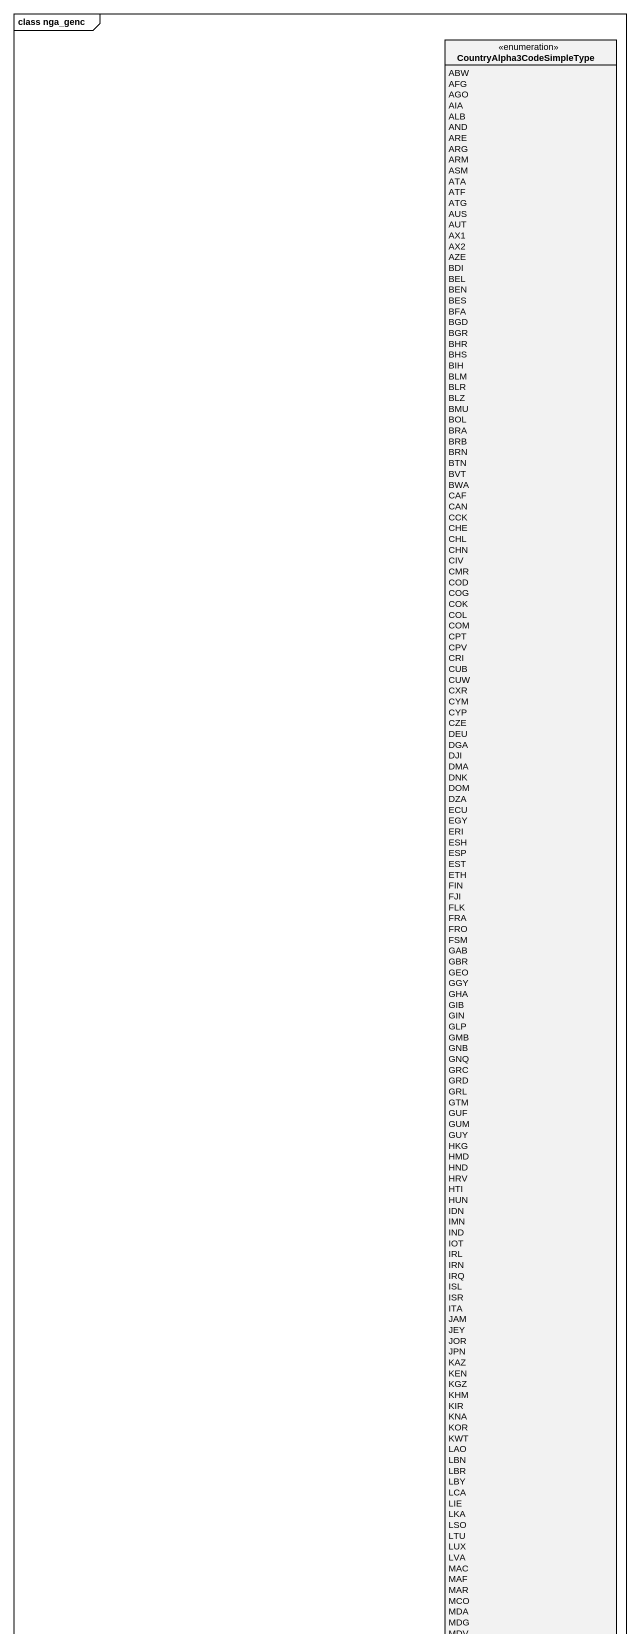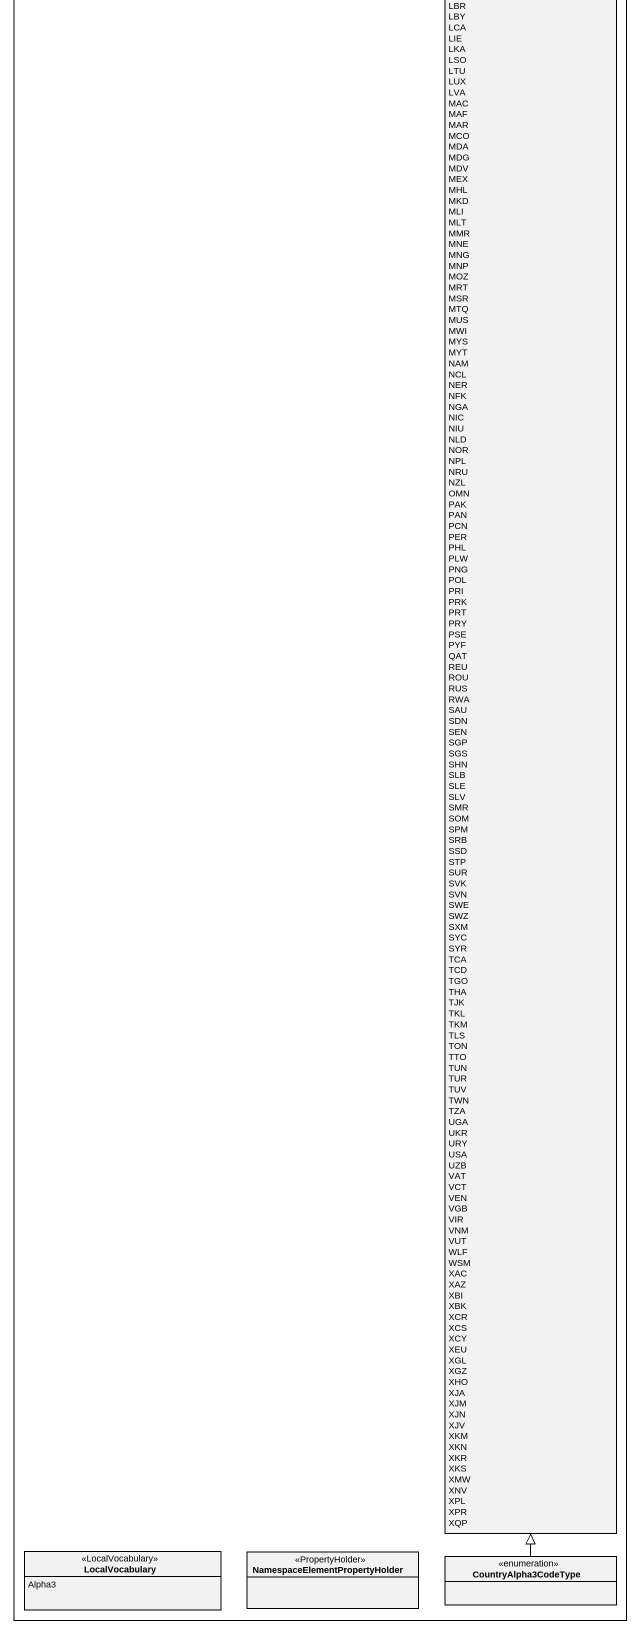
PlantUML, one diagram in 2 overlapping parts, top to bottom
@startuml
mainframe class nga_genc
hide circle
hide empty members
enum CountryAlpha3CodeSimpleType {
  ABW
  AFG
  AGO
  AIA
  ALB
  AND
  ARE
  ARG
  ARM
  ASM
  ATA
  ATF
  ATG
  AUS
  AUT
  AX1
  AX2
  AZE
  BDI
  BEL
  BEN
  BES
  BFA
  BGD
  BGR
  BHR
  BHS
  BIH
  BLM
  BLR
  BLZ
  BMU
  BOL
  BRA
  BRB
  BRN
  BTN
  BVT
  BWA
  CAF
  CAN
  CCK
  CHE
  CHL
  CHN
  CIV
  CMR
  COD
  COG
  COK
  COL
  COM
  CPT
  CPV
  CRI
  CUB
  CUW
  CXR
  CYM
  CYP
  CZE
  DEU
  DGA
  DJI
  DMA
  DNK
  DOM
  DZA
  ECU
  EGY
  ERI
  ESH
  ESP
  EST
  ETH
  FIN
  FJI
  FLK
  FRA
  FRO
  FSM
  GAB
  GBR
  GEO
  GGY
  GHA
  GIB
  GIN
  GLP
  GMB
  GNB
  GNQ
  GRC
  GRD
  GRL
  GTM
  GUF
  GUM
  GUY
  HKG
  HMD
  HND
  HRV
  HTI
  HUN
  IDN
  IMN
  IND
  IOT
  IRL
  IRN
  IRQ
  ISL
  ISR
  ITA
  JAM
  JEY
  JOR
  JPN
  KAZ
  KEN
  KGZ
  KHM
  KIR
  KNA
  KOR
  KWT
  LAO
  LBN
  LBR
  LBY
  LCA
  LIE
  LKA
  LSO
  LTU
  LUX
  LVA
  MAC
  MAF
  MAR
  MCO
  MDA
  MDG
  MDV
  MEX
  MHL
  MKD
  MLI
  MLT
  MMR
  MNE
  MNG
  MNP
  MOZ
  MRT
  MSR
  MTQ
  MUS
  MWI
  MYS
  MYT
  NAM
  NCL
  NER
  NFK
  NGA
  NIC
  NIU
  NLD
  NOR
  NPL
  NRU
  NZL
  OMN
  PAK
  PAN
  PCN
  PER
  PHL
  PLW
  PNG
  POL
  PRI
  PRK
  PRT
  PRY
  PSE
  PYF
  QAT
  REU
  ROU
  RUS
  RWA
  SAU
  SDN
  SEN
  SGP
  SGS
  SHN
  SLB
  SLE
  SLV
  SMR
  SOM
  SPM
  SRB
  SSD
  STP
  SUR
  SVK
  SVN
  SWE
  SWZ
  SXM
  SYC
  SYR
  TCA
  TCD
  TGO
  THA
  TJK
  TKL
  TKM
  TLS
  TON
  TTO
  TUN
  TUR
  TUV
  TWN
  TZA
  UGA
  UKR
  URY
  USA
  UZB
  VAT
  VCT
  VEN
  VGB
  VIR
  VNM
  VUT
  WLF
  WSM
  XAC
  XAZ
  XBI
  XBK
  XCR
  XCS
  XCY
  XEU
  XGL
  XGZ
  XHO
  XJA
  XJM
  XJN
  XJV
  XKM
  XKN
  XKR
  XKS
  XMW
  XNV
  XPL
  XPR
  XQP
}
enum LocalVocabulary <<LocalVocabulary>> {
  Alpha3
}
class "NamespaceElementPropertyHolder" as NamespaceElementPropertyHold <<PropertyHolder>>
enum CountryAlpha3CodeType
CountryAlpha3CodeType -up-|> CountryAlpha3CodeSimpleType
@enduml
